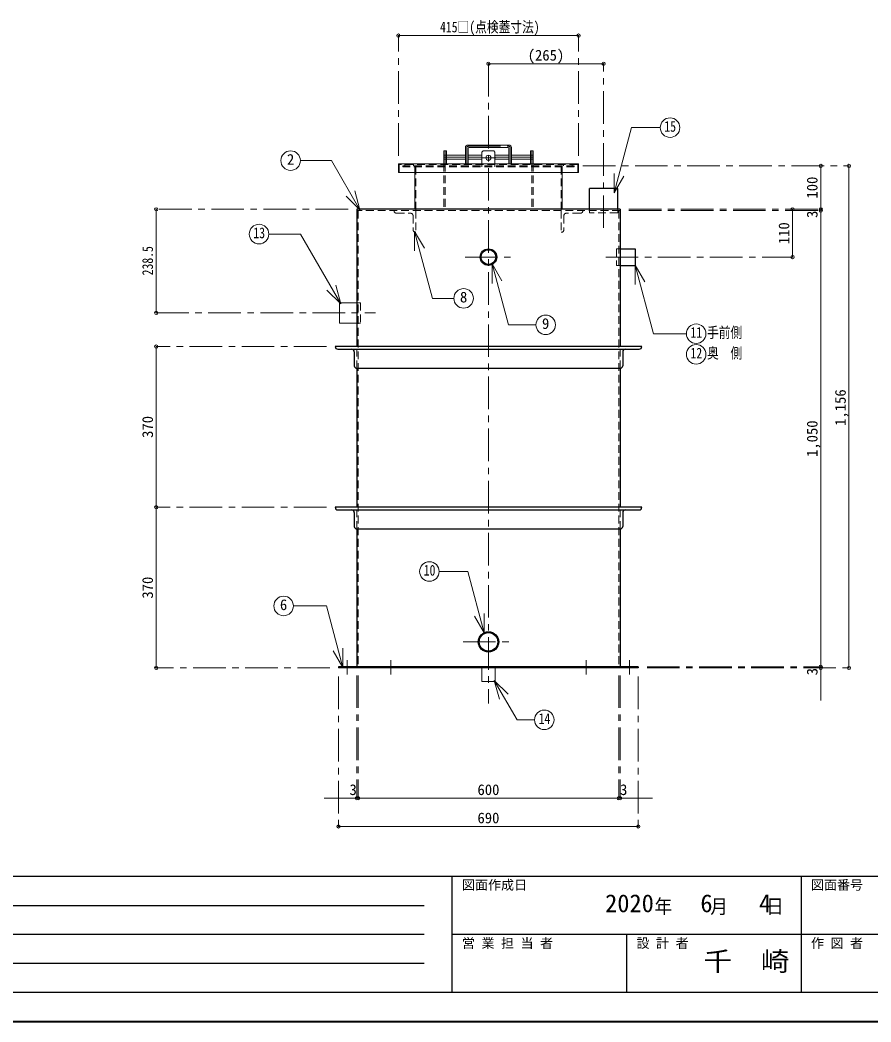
# Model space of a CAD drawing. Units: millimetres at full size, sheet at 1:15. Extents: x -3184 to 2891, y -2037 to 2178.
# Drawn here: x -1225 to 734, y -2037 to 270 of the extents above; entities that cross this region are included whole.
import ezdxf
from ezdxf.enums import TextEntityAlignment as Align

# ---------------------------------------------------------------- set-up
doc = ezdxf.new("R2010")
doc.units = ezdxf.units.MM
doc.header["$LTSCALE"] = 15
doc.header["$PDMODE"] = 32
doc.header["$PDSIZE"] = 7.5
doc.linetypes.add('CHAIN1', pattern=[8, 5, -1, 1, -1])
doc.linetypes.add('DASHED1', pattern=[1.8, 1.2, -0.6])
doc.layers.add('0-0', color=7, linetype='Continuous', lineweight=18)
doc.styles.add('ＭＳ ゴシック', font='')
doc.styles.get('ＭＳ ゴシック').set_extended_font_data('MS Gothic')

msp = doc.modelspace()

# ---------------------------------------------------------------- linework, layer by layer
at = {"layer": '0-0', "color": 4, "linetype": 'CHAIN1', "lineweight": 9}
for p, q in [((-354.2, -43.13), (-354.2, 233.87)), ((60.8, -43.13), (60.8, 233.87)), ((-146.7, 168.87), (-146.7, -1303.63)), ((118.3, -209.13), (118.3, 168.87)), ((-193.7, -21.13), (-99.7, -21.13)), ((-249.7, -46.13), (-199.7, -46.13)), ((-196.7, -24.13), (-196.7, -61.13)), ((-193.7, -46.13), (-161.7, -46.13)), ((-131.7, -46.13), (-99.7, -46.13)), ((-96.7, -24.13), (-96.7, -61.13)), ((-43.7, -46.13), (-93.7, -46.13)), ((-162.7, -47.43), (-130.7, -47.43)), ((70.8, -66.13), (683.3, -66.13)), ((-469.7, -166.13), (-911.7, -166.13)), ((176.3, -166.13), (618.3, -166.13)), ((176.3, -169.13), (618.3, -169.13)), ((-200.7, -276.13), (-92.7, -276.13)), ((123.3, -276.13), (553.3, -276.13)), ((-911.7, -404.63), (-406.7, -404.63)), ((-519.7, -482.13), (-911.7, -482.13)), ((-519.7, -852.13), (-911.7, -852.13)), ((-205.2, -1162.13), (-88.2, -1162.13)), ((-511.7, -1222.13), (-913.7, -1222.13)), ((-471.7, -1204.13), (-471.7, -1237.13)), ((-371.7, -1237.13), (-371.7, -1204.13)), ((78.3, -1237.13), (78.3, -1204.13)), ((178.3, -1204.13), (178.3, -1237.13)), ((218.3, -1219.13), (620.3, -1219.13)), ((218.3, -1222.13), (685.3, -1222.13)), ((-491.7, -1242.13), (-491.7, -1587.13)), ((-449.7, -1239.13), (-449.7, -1522.13)), ((-446.7, -1239.13), (-446.7, -1522.13)), ((153.3, -1239.13), (153.3, -1522.13)), ((156.3, -1239.13), (156.3, -1522.13)), ((198.3, -1242.13), (198.3, -1587.13))]:
    msp.add_line(p, q, dxfattribs=at)
at = {"layer": '0-0', "color": 4, "lineweight": 9}
for p, q in [((-354.2, 233.87), (60.8, 233.87)), ((-146.7, 168.87), (118.3, 168.87)), ((-249.7, -31.13), (-249.7, -61.13)), ((-246.7, -31.13), (-249.7, -31.13)), ((-243.7, -41.63), (-199.7, -41.63)), ((-193.7, -41.63), (-161.7, -41.63)), ((-131.7, -41.63), (-99.7, -41.63)), ((-49.7, -41.63), (-93.7, -41.63)), ((-46.7, -31.13), (-43.7, -31.13)), ((-43.7, -31.13), (-43.7, -61.13)), ((-243.7, -50.63), (-199.7, -50.63)), ((-193.7, -50.63), (-161.7, -50.63)), ((-131.7, -50.63), (-99.7, -50.63)), ((-49.7, -50.63), (-93.7, -50.63)), ((683.3, -66.13), (683.3, -1222.13)), ((-316.2, -81.13), (-316.2, -166.13)), ((22.8, -81.13), (22.8, -166.13)), ((-911.7, -404.63), (-911.7, -166.13)), ((553.3, -276.13), (553.3, -166.13)), ((-911.7, -852.13), (-911.7, -482.13)), ((-911.7, -1222.13), (-911.7, -852.13)), ((-524.7, -1522.13), (-446.7, -1522.13)), ((-446.7, -1522.13), (153.3, -1522.13)), ((231.3, -1522.13), (153.3, -1522.13)), ((198.3, -1587.13), (-491.7, -1587.13))]:
    msp.add_line(p, q, dxfattribs=at)
at = {"layer": '0-0'}
for p, q in [((142.52, -128.47), (182.8, 21.86)), ((248.82, 21.86), (182.8, 21.86)), ((-99.7, -18.13), (-193.7, -18.13)), ((-246.7, -31.13), (-243.7, -31.13)), ((-246.7, -31.13), (-246.7, -61.13)), ((-243.7, -61.13), (-243.7, -31.13)), ((-199.7, -24.13), (-199.7, -61.13)), ((-193.7, -25.63), (-193.7, -61.13)), ((-101.2, -24.13), (-192.2, -24.13)), ((-161.7, -34.43), (-158.7, -31.43)), ((-161.7, -34.43), (-161.7, -61.13)), ((-134.7, -31.43), (-158.7, -31.43)), ((-134.7, -31.43), (-131.7, -34.43)), ((-131.7, -34.43), (-131.7, -61.13)), ((-99.7, -25.63), (-99.7, -61.13)), ((-93.7, -24.13), (-93.7, -61.13)), ((-46.7, -31.13), (-49.7, -31.13)), ((-49.7, -61.13), (-49.7, -31.13)), ((-46.7, -31.13), (-46.7, -61.13)), ((-508.22, -54.03), (-579.71, -54.03)), ((-442.76, -167.41), (-508.22, -54.03)), ((-354.2, -63.13), (-354.2, -81.13)), ((-352.2, -61.13), (58.8, -61.13)), ((60.8, -63.13), (60.8, -81.13)), ((60.8, -81.13), (-354.2, -81.13)), ((142.52, -128.47), (142.52, -83.47)), ((142.52, -128.47), (165.02, -89.5)), ((-442.76, -167.41), (-474.58, -135.59)), ((-442.76, -167.41), (-454.4, -123.95)), ((-579.66, -223.2), (-652.37, -223.2)), ((-486.81, -384.02), (-579.66, -223.2)), ((-316.73, -216.94), (-294.23, -255.91)), ((-316.73, -216.94), (-316.73, -261.94)), ((-316.73, -216.94), (-275.42, -371.12)), ((-138.24, -292.01), (-115.74, -330.98)), ((-138.24, -292.01), (-138.24, -337.01)), ((-138.24, -292.01), (-100.71, -432.09)), ((190.85, -294.4), (213.35, -333.37)), ((190.85, -294.4), (190.85, -339.4)), ((190.85, -294.4), (233.22, -452.53)), ((-486.81, -384.02), (-498.46, -340.55)), ((-486.81, -384.02), (-518.63, -352.2)), ((-489.7, -381.13), (-489.7, -428.13)), ((-489.7, -381.13), (-449.7, -381.13)), ((-226.36, -371.12), (-275.42, -371.12)), ((-489.7, -428.13), (-449.7, -428.13)), ((-37.49, -432.09), (-100.71, -432.09)), ((309, -452.53), (233.22, -452.53)), ((-194.34, -999.99), (-260.14, -999.99)), ((-156.43, -1141.47), (-194.34, -999.99)), ((-156.43, -1141.47), (-178.93, -1102.5)), ((-156.43, -1141.47), (-156.43, -1096.47)), ((-481.72, -1221.29), (-481.72, -1176.29)), ((-481.72, -1221.29), (-504.22, -1182.32)), ((-162.2, -1222.13), (-162.2, -1253.63)), ((-131.2, -1222.13), (-131.2, -1253.63)), ((-131.2, -1253.63), (-162.2, -1253.63)), ((-133.34, -1250.63), (-101.52, -1282.45)), ((-133.34, -1250.63), (-121.69, -1294.1)), ((-133.34, -1250.63), (-80.85, -1341.55)), ((-40.68, -1341.55), (-80.85, -1341.55))]:
    msp.add_line(p, q, dxfattribs=at)
at = {"layer": '0-0', "color": 4, "linetype": 'DASHED1', "lineweight": 9}
for p, q in [((-249.7, -41.63), (-243.7, -41.63)), ((-43.7, -41.63), (-49.7, -41.63)), ((-352.2, -64.13), (-352.2, -81.13)), ((57.8, -63.13), (-351.2, -63.13)), ((-344.2, -66.13), (-344.2, -68.13)), ((50.8, -66.13), (-344.2, -66.13)), ((50.8, -68.13), (-344.2, -68.13)), ((-339.2, -63.13), (-339.2, -66.13)), ((-319.2, -63.13), (-319.2, -66.13)), ((-316.2, -69.13), (-316.2, -81.13)), ((-314.2, -68.13), (-314.2, -169.13)), ((-249.7, -50.63), (-243.7, -50.63)), ((-249.7, -61.13), (-249.7, -166.13)), ((-246.7, -61.13), (-246.7, -166.13)), ((-166.45, -61.13), (-166.45, -63.13)), ((-161.7, -68.13), (-161.7, -61.13)), ((-131.7, -68.13), (-131.7, -61.13)), ((-126.95, -61.13), (-126.95, -63.13)), ((-43.7, -50.63), (-49.7, -50.63)), ((-46.7, -61.13), (-46.7, -166.13)), ((-43.7, -61.13), (-43.7, -166.13)), ((20.8, -68.13), (20.8, -169.13)), ((22.8, -69.13), (22.8, -81.13)), ((25.8, -63.13), (25.8, -66.13)), ((45.8, -63.13), (45.8, -66.13)), ((50.8, -66.13), (50.8, -68.13)), ((58.8, -64.13), (58.8, -81.13)), ((-449.7, -381.13), (-441.7, -381.13)), ((-441.7, -381.13), (-441.7, -428.13)), ((-449.7, -428.13), (-441.7, -428.13)), ((-478.7, -1219.13), (-478.7, -1222.13)), ((-464.7, -1219.13), (-464.7, -1222.13)), ((-162.2, -1219.13), (-162.2, -1222.13)), ((-131.2, -1219.13), (-131.2, -1222.13)), ((171.3, -1219.13), (171.3, -1222.13)), ((185.3, -1219.13), (185.3, -1222.13))]:
    msp.add_line(p, q, dxfattribs=at)
at = {"layer": '0-0', "color": 5, "lineweight": 25}
for p, q in [((150.8, -118.13), (85.8, -118.13)), ((85.8, -166.13), (85.8, -118.13)), ((150.8, -166.13), (150.8, -118.13)), ((-449.7, -166.13), (-449.7, -482.13)), ((156.3, -166.13), (-449.7, -166.13)), ((156.3, -166.13), (156.3, -482.13)), ((156.3, -257.13), (191.3, -257.13)), ((191.3, -257.13), (191.3, -295.13)), ((156.3, -295.13), (191.3, -295.13)), ((206.3, -482.13), (-499.7, -482.13)), ((-493.7, -488.13), (200.3, -488.13)), ((-455.7, -494.13), (-455.7, -526.13)), ((162.3, -494.13), (162.3, -526.13)), ((-449.7, -532.13), (156.3, -532.13)), ((-449.7, -532.13), (-449.7, -852.13)), ((156.3, -532.13), (156.3, -852.13)), ((206.3, -852.13), (-499.7, -852.13)), ((-493.7, -858.13), (200.3, -858.13)), ((-455.7, -864.13), (-455.7, -896.13)), ((162.3, -864.13), (162.3, -896.13)), ((-449.7, -902.13), (156.3, -902.13)), ((-449.7, -902.13), (-449.7, -1219.13)), ((156.3, -902.13), (156.3, -1219.13)), ((-491.7, -1219.13), (-491.7, -1222.13)), ((198.3, -1219.13), (-491.7, -1219.13)), ((198.3, -1222.13), (-491.7, -1222.13)), ((198.3, -1219.13), (198.3, -1222.13))]:
    msp.add_line(p, q, dxfattribs=at)
at = {"layer": '0-0', "linetype": 'DASHED1'}
for p, q in [((156.3, -169.13), (-449.7, -169.13)), ((-446.7, -169.13), (-446.7, -1219.13)), ((-358.2, -175.13), (-326.2, -175.13)), ((-320.2, -181.13), (-320.2, -213.13)), ((-314.2, -169.13), (-314.2, -219.13)), ((20.8, -169.13), (20.8, -219.13)), ((26.8, -181.13), (26.8, -213.13)), ((64.8, -175.13), (32.8, -175.13)), ((85.8, -174.13), (85.8, -166.13)), ((150.8, -174.13), (85.8, -174.13)), ((150.8, -174.13), (150.8, -166.13)), ((153.3, -169.13), (153.3, -1219.13)), ((156.3, -295.13), (148.3, -295.13)), ((-449.7, -532.13), (-449.7, -482.13)), ((156.3, -532.13), (156.3, -482.13)), ((-449.7, -902.13), (-449.7, -852.13)), ((156.3, -902.13), (156.3, -852.13)), ((-378.7, -1219.13), (-378.7, -1222.13)), ((-364.7, -1219.13), (-364.7, -1222.13)), ((71.3, -1219.13), (71.3, -1222.13)), ((85.3, -1219.13), (85.3, -1222.13))]:
    msp.add_line(p, q, dxfattribs=at)
at = {"layer": '0-0', "color": 6, "lineweight": 25}
for p, q in [((-3116.7, -1701.77), (2823.3, -1701.77)), ((-230.27, -1969.63), (-230.27, -1701.77)), ((573.3, -1701.77), (573.3, -1969.63)), ((-1687.42, -1768.74), (-294.56, -1768.74)), ((-294.56, -1835.7), (-1687.42, -1835.7)), ((2823.3, -1835.7), (-230.27, -1835.7)), ((171.51, -1969.63), (171.51, -1835.7)), ((-294.56, -1902.67), (-1687.42, -1902.67)), ((2823.3, -1969.63), (-3116.7, -1969.63))]:
    msp.add_line(p, q, dxfattribs=at)
at = {"layer": '0-0', "color": 1, "lineweight": 40}
msp.add_line((2890.8, -2037.13), (-3184.2, -2037.13), dxfattribs=at)
at = {"layer": '0-0', "color": 4, "lineweight": 9}
for points in [[(618.3, -169.13), (618.3, -166.13), (618.3, -66.13)], [(618.3, -1297.13), (618.3, -1219.13), (618.3, -169.13)]]:
    msp.add_lwpolyline(points, dxfattribs=at)
at = {"layer": '0-0', "linetype": 'DASHED1'}
msp.add_lwpolyline([(156.3, -257.13), (148.3, -257.13), (148.3, -295.13)], dxfattribs=at)
at = {"layer": '0-0'}
msp.add_lwpolyline([(-481.72, -1221.29), (-519.74, -1079.4), (-595.86, -1079.4)], dxfattribs=at)
for centre, radius in [((271.32, 21.86), 22.5), ((-602.21, -54.03), 22.5), ((-146.7, -47.43), 6), ((-674.87, -223.2), 22.5), ((-203.86, -371.12), 22.5), ((-14.99, -432.09), 22.5), ((331.5, -452.53), 22.5), ((331.5, -500.03), 22.5), ((-282.64, -999.99), 22.5), ((-618.36, -1079.4), 22.5), ((-18.18, -1341.55), 22.5)]:
    msp.add_circle(centre, radius, dxfattribs=at)
at = {"layer": '0-0', "color": 5, "lineweight": 25}
for centre, radius in [((-146.7, -276.13), 19), ((-146.7, -276.13), 17), ((-146.7, -1162.13), 23.5), ((-146.7, -1162.13), 21.35)]:
    msp.add_circle(centre, radius, dxfattribs=at)
at = {"layer": '0-0'}
for centre, radius, start, end in [((-193.7, -24.13), 6, 90, 180), ((-99.7, -24.13), 6, 0, 90), ((-192.2, -25.63), 1.5, 90, 180), ((-101.2, -25.63), 1.5, 0, 90), ((-352.2, -63.13), 2, 90, 180), ((58.8, -63.13), 2, 0, 90)]:
    msp.add_arc(centre, radius, start, end, dxfattribs=at)
at = {"layer": '0-0', "color": 4, "linetype": 'CHAIN1', "lineweight": 9}
for centre, start, end in [((-193.7, -24.13), 90, 180), ((-99.7, -24.13), 0, 90)]:
    msp.add_arc(centre, 3, start, end, dxfattribs=at)
at = {"layer": '0-0', "color": 4, "linetype": 'DASHED1', "lineweight": 9}
for centre, radius, start, end in [((-351.2, -64.13), 1, 90, 180), ((-317.2, -69.13), 1, 0, 90), ((-316.2, -68.13), 2, 0, 90), ((22.8, -68.13), 2, 90, 180), ((23.8, -69.13), 1, 90, 180), ((57.8, -64.13), 1, 0, 90)]:
    msp.add_arc(centre, radius, start, end, dxfattribs=at)
at = {"layer": '0-0', "linetype": 'DASHED1'}
for centre, start, end in [((-358.2, -169.13), 180, 270), ((-326.2, -181.13), 0, 90), ((32.8, -181.13), 90, 180), ((64.8, -169.13), 270, 0), ((-314.2, -213.13), 180, 270), ((20.8, -213.13), 270, 0)]:
    msp.add_arc(centre, 6, start, end, dxfattribs=at)
at = {"layer": '0-0', "color": 5, "lineweight": 25}
for centre, start, end in [((-493.7, -482.13), 180, 270), ((200.3, -482.13), 270, 0), ((-461.7, -494.13), 0, 90), ((168.3, -494.13), 90, 180), ((-449.7, -526.13), 180, 270), ((156.3, -526.13), 270, 0), ((-493.7, -852.13), 180, 270), ((200.3, -852.13), 270, 0), ((-461.7, -864.13), 0, 90), ((168.3, -864.13), 90, 180), ((-449.7, -896.13), 180, 270), ((156.3, -896.13), 270, 0)]:
    msp.add_arc(centre, 6, start, end, dxfattribs=at)
at = {"layer": '0-0', "color": 1}
for p in [(-354.2, 233.87), (60.8, 233.87), (-146.7, 168.87), (118.3, 168.87), (618.3, -66.13), (683.3, -66.13), (-911.7, -166.13), (553.3, -166.13), (618.3, -166.13), (618.3, -169.13), (553.3, -276.13), (-911.7, -404.63), (-911.7, -482.13), (-911.7, -852.13), (-911.7, -1222.13), (618.3, -1219.13), (618.3, -1222.13), (683.3, -1222.13), (-449.7, -1522.13), (-446.7, -1522.13), (153.3, -1522.13), (156.3, -1522.13), (-491.7, -1587.13), (198.3, -1587.13)]:
    msp.add_point(p, dxfattribs=at)

# ---------------------------------------------------------------- texts
at = {"layer": '0-0', "style": 'ＭＳ ゴシック'}
for s, height, width, p in [('415□(点検蓋寸法)', 24.74, 0.8, (-258.26, 233.87)), ('15', 24.74, 0.8, (258.2, 4.98)), ('13', 24.74, 0.8, (-687.99, -240.07)), ('11', 24.74, 0.8, (318.38, -469.4)), ('手前側', 24.74, 0.8, (356.5, -469.4)), ('奥\u3000側', 24.74, 0.8, (356.5, -516.9)), ('12', 24.74, 0.8, (318.38, -516.9)), ('10', 24.74, 0.8, (-295.76, -1016.86)), ('14', 24.74, 0.8, (-31.3, -1358.42)), ('千\u3000崎', 43.99, 1.1, (348.3, -1932.67))]:
    msp.add_text(s, height=height, dxfattribs=dict(at, width=width)).set_placement(p, align=Align.BOTTOM_LEFT)
for s, height, p in [('(265)', 24.74, (-56.39, 168.87)), ('2', 24.74, (-610.65, -70.91)), ('8', 24.74, (-212.3, -387.99)), ('9', 24.74, (-23.43, -448.96)), ('6', 24.74, (-626.8, -1096.27)), ('3', 24.74, (-466.58, -1522.13)), ('600', 24.74, (-172.01, -1522.13)), ('3', 24.74, (156.3, -1522.13)), ('690', 24.74, (-172.01, -1587.13)), ('図面作成日', 21.99, (-207.77, -1739.27)), ('図面番号', 21.99, (595.8, -1739.27)), ('2020', 41.24, (121.8, -1796.86)), ('6', 41.24, (341.17, -1796.86)), ('4', 41.24, (476.17, -1796.86)), ('営 業 担 当 者', 21.99, (-207.77, -1873.2)), ('設 計 者', 21.99, (194.01, -1873.2)), ('作 図 者', 21.99, (595.8, -1873.2))]:
    msp.add_text(s, height=height, dxfattribs=at).set_placement(p, align=Align.BOTTOM_LEFT)
for s, p in [('100', (618.3, -141.44)), ('3', (618.3, -186.01)), ('110', (553.3, -246.44)), ('1,156', (683.3, -664.76)), ('370', (-911.7, -692.44)), ('1,050', (618.3, -736.32)), ('370', (-911.7, -1062.44)), ('3', (618.3, -1239.01))]:
    msp.add_text(s, height=24.74, rotation=90, dxfattribs=at).set_placement(p, align=Align.BOTTOM_LEFT)
at = {"layer": '0-0', "style": 'ＭＳ ゴシック', "width": 0.8}
msp.add_text('238.5', height=24.74, rotation=90, dxfattribs=at).set_placement((-911.7, -318.19), align=Align.BOTTOM_LEFT)
at = {"layer": '0-0', "insert": (235.8, -1791.24), "char_height": 32.99, "attachment_point": 7, "style": 'ＭＳ ゴシック'}
msp.add_mtext('\\T1.27;\\W0.9;年\\~\\~\\~月\\~\\~\\~日', dxfattribs=at)

doc.saveas('drawing.dxf')
